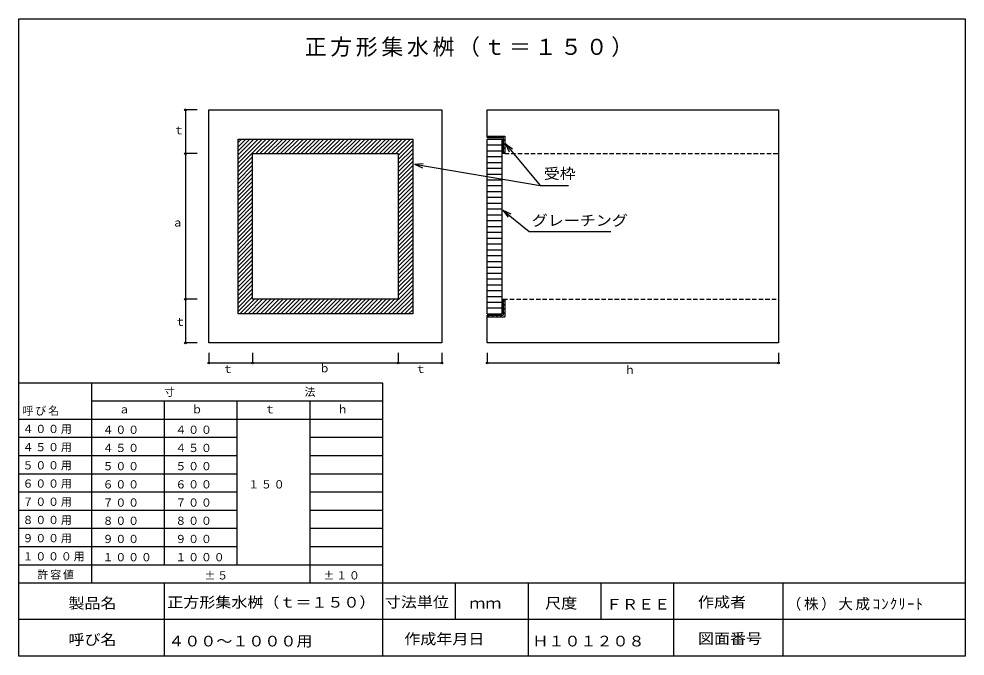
# Model space of a CAD drawing. Units: millimetres, scale not verified. Extents: x -1313 to 1287, y -895 to 855.
import ezdxf
from ezdxf.enums import TextEntityAlignment as Align

# ---------------------------------------------------------------- set-up
doc = ezdxf.new("R2010")
doc.units = ezdxf.units.MM
doc.header["$LTSCALE"] = 10
doc.header["$PDMODE"] = 32
doc.header["$PDSIZE"] = 5
doc.linetypes.add('DASHED1', pattern=[1.8, 1.2, -0.6])
doc.layers.add('0-0', color=7, linetype='Continuous')
doc.styles.add('ＭＳ ゴシック', font='')
doc.styles.get('ＭＳ ゴシック').set_extended_font_data('MS Gothic')

msp = doc.modelspace()

# ---------------------------------------------------------------- linework, layer by layer
at = {"layer": '0-0', "color": 4}
for p, q in [((-855.11, 604.85), (-855.11, 484.85)), ((-823, 604.85), (-855.11, 604.85)), ((-823, -35.15), (-855.11, -35.15)), ((-790.89, -62.68), (-790.89, -90.2)), ((-150.89, -62.68), (-150.89, -90.2)), ((-25.97, -62.68), (-25.97, -90.2)), ((774.03, -62.68), (774.03, -90.2)), ((-790.89, -90.2), (-670.89, -90.2)), ((-25.97, -90.2), (774.03, -90.2))]:
    msp.add_line(p, q, dxfattribs=at)
at = {"layer": '0-0'}
for p, q in [((-25.97, 528.85), (-25.97, 604.85)), ((-710.89, 524.85), (-230.89, 524.85)), ((-710.89, 44.85), (-710.89, 524.85)), ((-710.89, 447.21), (-633.26, 524.85)), ((-710.89, 458.52), (-644.57, 524.85)), ((-710.89, 469.84), (-655.89, 524.85)), ((-710.89, 481.15), (-667.2, 524.85)), ((-710.89, 492.47), (-678.51, 524.85)), ((-710.89, 503.78), (-689.83, 524.85)), ((-710.89, 515.09), (-701.14, 524.85)), ((-661.94, 484.85), (-621.94, 524.85)), ((-650.63, 484.85), (-610.63, 524.85)), ((-639.32, 484.85), (-599.32, 524.85)), ((-628, 484.85), (-588, 524.85)), ((-616.69, 484.85), (-576.69, 524.85)), ((-605.38, 484.85), (-565.38, 524.85)), ((-594.06, 484.85), (-554.06, 524.85)), ((-582.75, 484.85), (-542.75, 524.85)), ((-571.43, 484.85), (-531.43, 524.85)), ((-560.12, 484.85), (-520.12, 524.85)), ((-548.81, 484.85), (-508.81, 524.85)), ((-537.49, 484.85), (-497.49, 524.85)), ((-526.18, 484.85), (-486.18, 524.85)), ((-514.87, 484.85), (-474.87, 524.85)), ((-503.55, 484.85), (-463.55, 524.85)), ((-492.24, 484.85), (-452.24, 524.85)), ((-480.92, 484.85), (-440.92, 524.85)), ((-469.61, 484.85), (-429.61, 524.85)), ((-458.3, 484.85), (-418.3, 524.85)), ((-446.98, 484.85), (-406.98, 524.85)), ((-435.67, 484.85), (-395.67, 524.85)), ((-424.36, 484.85), (-384.36, 524.85)), ((-413.04, 484.85), (-373.04, 524.85)), ((-401.73, 484.85), (-361.73, 524.85)), ((-390.41, 484.85), (-350.41, 524.85)), ((-379.1, 484.85), (-339.1, 524.85)), ((-367.79, 484.85), (-327.79, 524.85)), ((-356.47, 484.85), (-316.47, 524.85)), ((-345.16, 484.85), (-305.16, 524.85)), ((-333.85, 484.85), (-293.85, 524.85)), ((-322.53, 484.85), (-282.53, 524.85)), ((-311.22, 484.85), (-271.22, 524.85)), ((-299.9, 484.85), (-259.9, 524.85)), ((-288.59, 484.85), (-248.59, 524.85)), ((-277.28, 484.85), (-237.28, 524.85)), ((-25.97, 532.51), (-25.63, 532.85)), ((-25.97, 528.85), (18.03, 528.85)), ((-25.97, 524.85), (14.03, 524.85)), ((-25.97, 44.85), (-25.97, 524.85)), ((-18.32, 528.85), (-14.32, 532.85)), ((-7, 528.85), (-3, 532.85)), ((4.31, 528.85), (8.31, 532.85)), ((14.03, 524.85), (14.03, 44.85)), ((15.62, 528.85), (19.62, 532.85)), ((18.03, 528.85), (18.03, 484.85)), ((18.03, 519.94), (22.03, 523.94)), ((-270.89, 479.92), (-230.89, 519.92)), ((-270.89, 468.6), (-230.89, 508.6)), ((-270.89, 457.29), (-230.89, 497.29)), ((-25.97, 508.85), (14.03, 508.85)), ((18.03, 508.63), (22.03, 512.63)), ((18.03, 497.31), (22.03, 501.31)), ((23.89, 511.6), (119.74, 397.05)), ((23.89, 511.6), (43.53, 497.8)), ((23.89, 511.6), (34, 489.83)), ((-710.89, 435.9), (-670.89, 475.9)), ((-670.89, 84.85), (-670.89, 484.85)), ((-670.89, 484.85), (-270.89, 484.85)), ((-270.89, 445.98), (-230.89, 485.98)), ((-270.89, 434.66), (-230.89, 474.66)), ((-25.97, 492.85), (14.03, 492.85)), ((-25.97, 476.85), (14.03, 476.85)), ((18.03, 486), (22.03, 490)), ((-710.89, 424.58), (-670.89, 464.58)), ((-710.89, 413.27), (-670.89, 453.27)), ((-270.89, 423.35), (-230.89, 463.35)), ((-270.89, 412.04), (-230.89, 452.03)), ((-226.25, 455.49), (-202.35, 457.75)), ((-226.25, 455.49), (119.74, 397.05)), ((-226.25, 455.49), (-204.42, 445.5)), ((-25.97, 460.85), (14.03, 460.85)), ((-25.97, 444.85), (14.03, 444.85)), ((-710.89, 401.96), (-670.89, 441.96)), ((-710.89, 390.64), (-670.89, 430.64)), ((-710.89, 379.33), (-670.89, 419.33)), ((-270.89, 400.72), (-230.89, 440.72)), ((-270.89, 389.41), (-230.89, 429.41)), ((-270.89, 378.09), (-230.89, 418.09)), ((-25.97, 428.85), (14.03, 428.85)), ((-710.89, 368.02), (-670.89, 408.02)), ((-710.89, 356.7), (-670.89, 396.7)), ((-270.89, 366.78), (-230.89, 406.78)), ((-270.89, 355.47), (-230.89, 395.47)), ((-25.97, 412.85), (14.03, 412.85)), ((-25.97, 396.85), (14.03, 396.85)), ((119.74, 397.05), (196.88, 397.05)), ((-710.89, 345.39), (-670.89, 385.39)), ((-710.89, 334.07), (-670.89, 374.07)), ((-270.89, 344.15), (-230.89, 384.15)), ((-270.89, 332.84), (-230.89, 372.84)), ((-25.97, 380.85), (14.03, 380.85)), ((-25.97, 364.85), (14.03, 364.85)), ((-710.89, 322.76), (-670.89, 362.76)), ((-710.89, 311.45), (-670.89, 351.45)), ((-710.89, 300.13), (-670.89, 340.13)), ((-270.89, 321.53), (-230.89, 361.53)), ((-270.89, 310.21), (-230.89, 350.21)), ((-270.89, 298.9), (-230.89, 338.9)), ((-25.97, 348.85), (14.03, 348.85)), ((-710.89, 288.82), (-670.89, 328.82)), ((-710.89, 277.51), (-670.89, 317.51)), ((-270.89, 287.58), (-230.89, 327.58)), ((-270.89, 276.27), (-230.89, 316.27)), ((-25.97, 332.85), (14.03, 332.85)), ((-25.97, 316.85), (14.03, 316.85)), ((16.88, 329.25), (89.34, 270.81)), ((16.88, 329.25), (38.82, 319.54)), ((16.88, 329.25), (31.02, 309.87)), ((-710.89, 266.19), (-670.89, 306.19)), ((-710.89, 254.88), (-670.89, 294.88)), ((-270.89, 264.96), (-230.89, 304.96)), ((-270.89, 253.64), (-230.89, 293.64)), ((-25.97, 300.85), (14.03, 300.85)), ((-710.89, 243.56), (-670.89, 283.56)), ((-710.89, 232.25), (-670.89, 272.25)), ((-710.89, 220.94), (-670.89, 260.94)), ((-270.89, 242.33), (-230.89, 282.33)), ((-270.89, 231.02), (-230.89, 271.02)), ((-25.97, 284.85), (14.03, 284.85)), ((-25.97, 268.85), (14.03, 268.85)), ((89.34, 270.81), (313.77, 270.81)), ((-710.89, 209.62), (-670.89, 249.62)), ((-710.89, 198.31), (-670.89, 238.31)), ((-270.89, 219.7), (-230.89, 259.7)), ((-270.89, 208.39), (-230.89, 248.39)), ((-270.89, 197.07), (-230.89, 237.07)), ((-25.97, 252.85), (14.03, 252.85)), ((-25.97, 236.85), (14.03, 236.85)), ((-710.89, 187), (-670.89, 227)), ((-710.89, 175.68), (-670.89, 215.68)), ((-270.89, 185.76), (-230.89, 225.76)), ((-270.89, 174.45), (-230.89, 214.45)), ((-25.97, 220.85), (14.03, 220.85)), ((-710.89, 164.37), (-670.89, 204.37)), ((-710.89, 153.05), (-670.89, 193.05)), ((-270.89, 163.13), (-230.89, 203.13)), ((-270.89, 151.82), (-230.89, 191.82)), ((-25.97, 204.85), (14.03, 204.85)), ((-25.97, 188.85), (14.03, 188.85)), ((-710.89, 141.74), (-670.89, 181.74)), ((-710.89, 130.43), (-670.89, 170.43)), ((-710.89, 119.11), (-670.89, 159.11)), ((-270.89, 140.51), (-230.89, 180.51)), ((-270.89, 129.19), (-230.89, 169.19)), ((-270.89, 117.88), (-230.89, 157.88)), ((-25.97, 172.85), (14.03, 172.85)), ((-25.97, 156.85), (14.03, 156.85)), ((-710.89, 107.8), (-670.89, 147.8)), ((-710.89, 96.49), (-670.89, 136.49)), ((-270.89, 106.56), (-230.89, 146.56)), ((-270.89, 95.25), (-230.89, 135.25)), ((-25.97, 140.85), (14.03, 140.85)), ((-710.89, 85.17), (-670.89, 125.17)), ((-710.89, 73.86), (-670.89, 113.86)), ((-309.98, 44.85), (-230.89, 123.94)), ((-298.67, 44.85), (-230.89, 112.62)), ((-25.97, 124.85), (14.03, 124.85)), ((-25.97, 108.85), (14.03, 108.85)), ((-710.89, 62.54), (-670.89, 102.54)), ((-710.89, 51.23), (-670.89, 91.23)), ((-705.96, 44.85), (-665.96, 84.85)), ((-694.65, 44.85), (-654.65, 84.85)), ((-683.34, 44.85), (-643.34, 84.85)), ((-672.02, 44.85), (-632.02, 84.85)), ((-660.71, 44.85), (-620.71, 84.85)), ((-649.39, 44.85), (-609.4, 84.85)), ((-638.08, 44.85), (-598.08, 84.85)), ((-626.77, 44.85), (-586.77, 84.85)), ((-615.45, 44.85), (-575.45, 84.85)), ((-604.14, 44.85), (-564.14, 84.85)), ((-592.83, 44.85), (-552.83, 84.85)), ((-581.51, 44.85), (-541.51, 84.85)), ((-570.2, 44.85), (-530.2, 84.85)), ((-558.89, 44.85), (-518.89, 84.85)), ((-547.57, 44.85), (-507.57, 84.85)), ((-536.26, 44.85), (-496.26, 84.85)), ((-524.94, 44.85), (-484.94, 84.85)), ((-513.63, 44.85), (-473.63, 84.85)), ((-502.32, 44.85), (-462.32, 84.85)), ((-491, 44.85), (-451, 84.85)), ((-479.69, 44.85), (-439.69, 84.85)), ((-468.38, 44.85), (-428.38, 84.85)), ((-457.06, 44.85), (-417.06, 84.85)), ((-445.75, 44.85), (-405.75, 84.85)), ((-434.43, 44.85), (-394.43, 84.85)), ((-423.12, 44.85), (-383.12, 84.85)), ((-411.81, 44.85), (-371.81, 84.85)), ((-400.49, 44.85), (-360.49, 84.85)), ((-389.18, 44.85), (-349.18, 84.85)), ((-377.87, 44.85), (-337.87, 84.85)), ((-366.55, 44.85), (-326.55, 84.85)), ((-355.24, 44.85), (-315.24, 84.85)), ((-343.92, 44.85), (-303.92, 84.85)), ((-332.61, 44.85), (-292.61, 84.85)), ((-321.3, 44.85), (-281.3, 84.85)), ((-287.36, 44.85), (-230.89, 101.31)), ((-276.04, 44.85), (-230.89, 90)), ((-264.73, 44.85), (-230.89, 78.68)), ((-25.97, 92.85), (14.03, 92.85)), ((18.03, 84.85), (18.03, 40.85)), ((18.03, 84.85), (22.03, 84.85)), ((18.03, 78.71), (22.03, 82.71)), ((22.03, 84.85), (22.03, 36.85)), ((-253.41, 44.85), (-230.89, 67.37)), ((-242.1, 44.85), (-230.89, 56.06)), ((-25.97, 76.85), (14.03, 76.85)), ((-25.97, 60.85), (14.03, 60.85)), ((18.03, 67.39), (22.03, 71.39)), ((18.03, 56.08), (22.03, 60.08)), ((-25.97, 44.85), (14.03, 44.85)), ((-25.97, 40.85), (18.03, 40.85)), ((-25.97, -35.15), (-25.97, 40.85)), ((-25.97, 36.85), (22.03, 36.85)), ((-23.83, 36.85), (-19.83, 40.85)), ((-12.51, 36.85), (-8.51, 40.85)), ((-1.2, 36.85), (2.8, 40.85)), ((10.11, 36.85), (14.11, 40.85)), ((18.03, 44.77), (22.03, 48.77)), ((21.43, 36.85), (22.03, 37.45)), ((-312.99, -145.19), (-1312.99, -145.19)), ((-1112.99, -695.19), (-1112.99, -145.19)), ((-312.99, -695.19), (-312.99, -145.19)), ((-312.99, -195.19), (-1112.99, -195.19)), ((-912.99, -645.19), (-912.99, -195.19)), ((-712.99, -645.19), (-712.99, -195.19)), ((-512.99, -695.19), (-512.99, -195.19)), ((-312.99, -245.19), (-1312.99, -245.19)), ((-712.99, -295.19), (-1312.99, -295.19)), ((-312.99, -295.19), (-512.99, -295.19)), ((-712.99, -345.19), (-1312.99, -345.19)), ((-312.99, -345.19), (-512.99, -345.19)), ((-712.99, -395.19), (-1312.99, -395.19)), ((-312.99, -395.19), (-512.99, -395.19)), ((-712.99, -445.19), (-1312.99, -445.19)), ((-312.99, -445.19), (-512.99, -445.19)), ((-712.99, -495.19), (-1312.99, -495.19)), ((-312.99, -495.19), (-512.99, -495.19)), ((-712.99, -545.19), (-1312.99, -545.19)), ((-312.99, -545.19), (-512.99, -545.19)), ((-712.99, -595.19), (-1312.99, -595.19)), ((-312.99, -595.19), (-512.99, -595.19)), ((-312.99, -645.19), (-1312.99, -645.19))]:
    msp.add_line(p, q, dxfattribs=at)
at = {"layer": '0-0', "linetype": 'DASHED1'}
for p, q in [((22.03, 484.85), (774.03, 484.85)), ((18.03, 84.85), (774.03, 84.85))]:
    msp.add_line(p, q, dxfattribs=at)
at = {"layer": '0-0', "color": 2}
for p, q in [((1287.01, -695.19), (-1312.99, -695.19)), ((-912.99, -895.19), (-912.99, -695.19)), ((-312.99, -895.19), (-312.99, -695.19)), ((-112.99, -795.19), (-112.99, -695.19)), ((87.01, -895.19), (87.01, -695.19)), ((287.01, -795.19), (287.01, -695.19)), ((487.01, -895.19), (487.01, -695.19)), ((787.01, -895.19), (787.01, -695.19)), ((1287.01, -795.19), (-1312.99, -795.19)), ((1287.01, -895.19), (-1312.99, -895.19))]:
    msp.add_line(p, q, dxfattribs=at)
msp.add_lwpolyline([(-1312.99, -895.19), (-1312.99, 854.81), (1287.01, 854.81), (1287.01, -895.19)], dxfattribs=at)
at = {"layer": '0-0'}
msp.add_lwpolyline([(-150.89, 604.85), (-150.89, -35.15), (-790.89, -35.15), (-790.89, 604.85)], close=True, dxfattribs=at)
for points in [[(-25.97, 604.85), (774.03, 604.85), (774.03, -35.15), (-25.97, -35.15)], [(-230.89, 524.85), (-230.89, 44.85), (-710.89, 44.85)], [(-25.97, 532.85), (22.03, 532.85), (22.03, 484.85), (18.03, 484.85)], [(-270.89, 484.85), (-270.89, 84.85), (-670.89, 84.85)]]:
    msp.add_lwpolyline(points, dxfattribs=at)
at = {"layer": '0-0', "color": 4}
for points in [[(-823, 484.85), (-855.11, 484.85), (-855.11, 84.85)], [(-823, 84.85), (-855.11, 84.85), (-855.11, -35.15)], [(-670.89, -62.68), (-670.89, -90.2), (-270.89, -90.2)], [(-270.89, -62.68), (-270.89, -90.2), (-150.89, -90.2)]]:
    msp.add_lwpolyline(points, dxfattribs=at)
for p in [(-855.11, 604.85), (-855.11, 484.85), (-855.11, 84.85), (-855.11, -35.15), (-790.89, -90.2), (-670.89, -90.2), (-270.89, -90.2), (-150.89, -90.2), (-25.97, -90.2), (774.03, -90.2)]:
    msp.add_point(p, dxfattribs=at)

# ---------------------------------------------------------------- texts
at = {"layer": '0-0', "style": 'ＭＳ ゴシック'}
for s, p in [('ｔ', (-888.59, 531.15)), ('ａ', (-891.8, 277.94)), ('ｔ', (-885, 5)), ('ｔ', (-753.91, -124.3)), ('ｂ', (-488.16, -122.31)), ('ｔ', (-224.16, -124.3)), ('ｈ', (351.24, -126.89)), ('ｂ', (-838.47, -235.19)), ('ｔ', (-638.47, -235.19)), ('ｈ', (-438.47, -235.19)), ('ａ', (-1038.47, -235.19))]:
    msp.add_text(s, height=21.99, dxfattribs=at).set_placement(p, align=Align.BOTTOM_LEFT)
at = {"layer": '0-0', "style": 'ＭＳ ゴシック', "width": 1.1}
for s, p in [('受枠', (129.09, 406.4)), ('グレーチング', (96.36, 277.82)), ('正方形集水桝（ｔ＝１５０）', (-905.29, -770.95)), ('寸法単位', (-307.49, -770.43)), ('製品名', (-1176.92, -773.41)), ('ｍｍ', (-75.25, -773.41)), ('尺度', (133.17, -773.41)), ('ＦＲＥＥ', (300.39, -776.42)), ('作成者', (553, -770.43)), ('呼び名', (-1176.92, -873.41)), ('作成年月日', (-253.9, -871.67)), ('図面番号', (553, -870.43)), ('４００～１０００用', (-902.55, -877.58)), ('Ｈ１０１２０８', (98.08, -877.58))]:
    msp.add_text(s, height=29.33, dxfattribs=at).set_placement(p, align=Align.BOTTOM_LEFT)
at = {"layer": '0-0', "color": 3, "insert": (-527.49, 750.35), "char_height": 43.99, "attachment_point": 7, "style": 'ＭＳ ゴシック'}
msp.add_mtext('\\T1.17;正方形集水桝（ｔ＝１５０）', dxfattribs=at)
at = {"layer": '0-0', "attachment_point": 7, "style": 'ＭＳ ゴシック'}
for s, insert, char_height in [('\\T1.17;寸\u3000\u3000\u3000\u3000\u3000\u3000\u3000\u3000\u3000\u3000法', (-914.28, -183.33), 21.99), ('\\T1.17;呼び名', (-1302.99, -235.19), 21.99), ('\\T1.17;４００用', (-1302.99, -285.19), 21.99), ('\\T1.17;４００', (-1082.99, -285.19), 21.99), ('\\T1.17;４００', (-882.99, -285.19), 21.99), ('\\T1.17;４５０用', (-1302.99, -335.19), 21.99), ('\\T1.17;４５０', (-1082.99, -335.19), 21.99), ('\\T1.17;４５０', (-882.99, -335.19), 21.99), ('\\T1.17;５００用', (-1302.99, -385.19), 21.99), ('\\T1.17;５００', (-1082.99, -385.19), 21.99), ('\\T1.17;５００', (-882.99, -385.19), 21.99), ('\\T1.17;６００用', (-1302.99, -435.19), 21.99), ('\\T1.17;６００', (-1082.99, -435.19), 21.99), ('\\T1.17;６００', (-882.99, -435.19), 21.99), ('\\T1.17;１５０', (-682.99, -435.19), 21.99), ('\\T1.17;７００用', (-1302.99, -485.19), 21.99), ('\\T1.17;７００', (-1082.99, -485.19), 21.99), ('\\T1.17;７００', (-882.99, -485.19), 21.99), ('\\T1.17;８００用', (-1302.99, -535.19), 21.99), ('\\T1.17;８００', (-1082.99, -535.19), 21.99), ('\\T1.17;８００', (-882.99, -535.19), 21.99), ('\\T1.17;９００用', (-1302.99, -585.19), 21.99), ('\\T1.17;９００', (-1082.99, -585.19), 21.99), ('\\T1.17;９００', (-882.99, -585.19), 21.99), ('\\T1.17;１０００用', (-1302.99, -635.19), 21.99), ('\\T1.17;１０００', (-1082.99, -635.19), 21.99), ('\\T1.17;１０００', (-882.99, -635.19), 21.99), ('\\T1.17;許容値', (-1262.01, -685.19), 21.99), ('\\T1.17;±５', (-803.12, -685.19), 21.99), ('\\T1.17;±１０', (-476.29, -685.19), 21.99), ('\\T1.18;（株）大成ｺﾝｸﾘｰﾄ', (797.15, -770.43), 29.33)]:
    msp.add_mtext(s, dxfattribs=dict(at, insert=insert, char_height=char_height))

doc.saveas('drawing.dxf')
